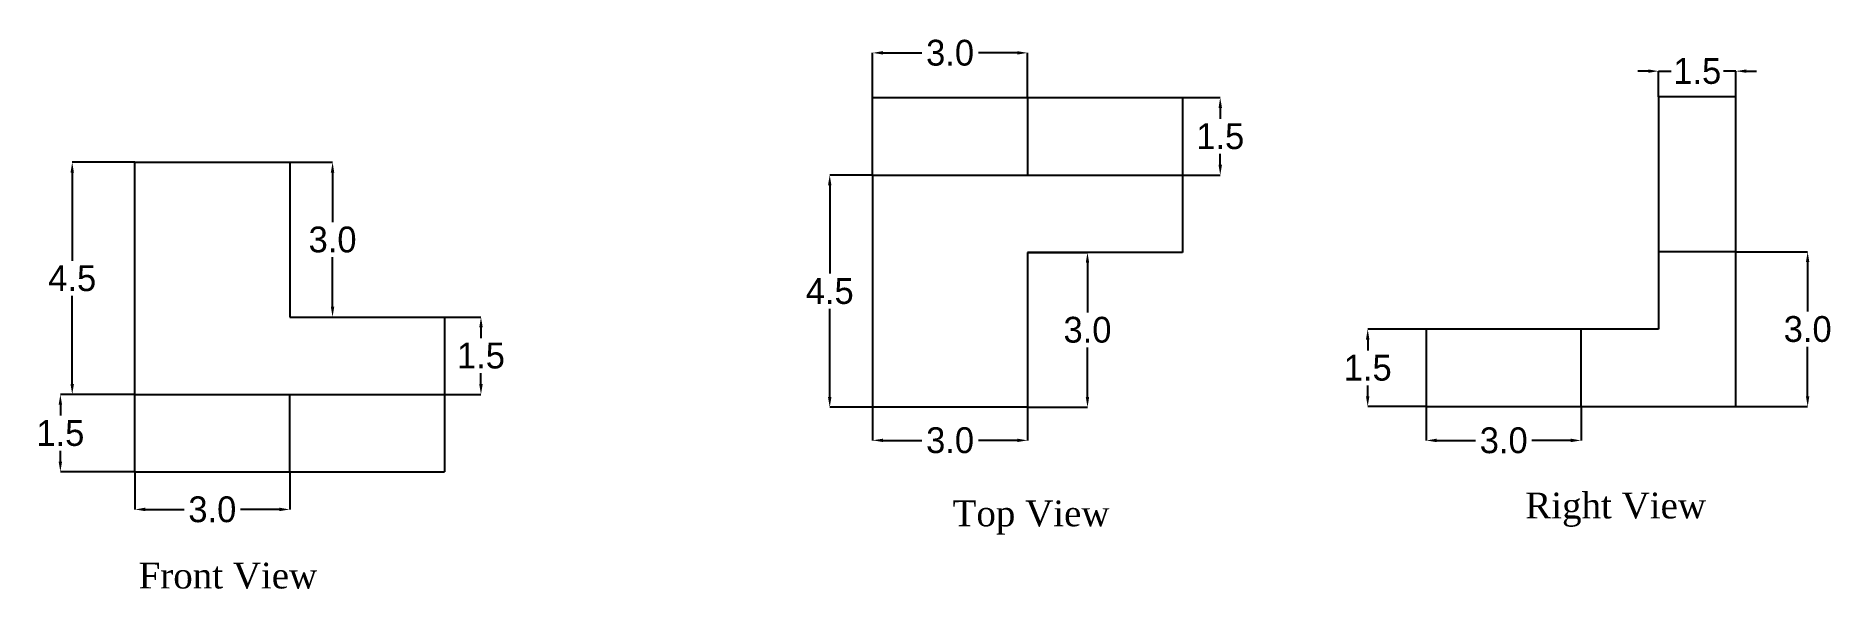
# Model space of a CAD drawing. Header units: centimetres. Extents: x 54.6 to 89.4, y 44 to 54.7.
import ezdxf

# ---------------------------------------------------------------- set-up
doc = ezdxf.new("R2010")
doc.units = ezdxf.units.CM
doc.dimstyles.new('ISO-25', dxfattribs={"dimtxt": 0.5, "dimasz": 0.2, "dimexe": 0, "dimexo": 0, "dimgap": 0.09, "dimtad": 0, "dimtih": 1, "dimtoh": 1, "dimdec": 1, "dimzin": 1, "dimdsep": 46, "dimtxsty": 'Standard', "dimcen": 1, "dimclrd": 5, "dimclre": 5, "dimclrt": 1, "dimadec": 1, "dimazin": 0, "dimtfac": 1, "dimtdec": 1, "dimtmove": 0, "dimatfit": 3, "dimfxl": 0, "dimtolj": 1, "dimarcsym": 0})

# ---------------------------------------------------------------- blocks, each defined once
blk = doc.blocks.new('*D8')
at = {"color": 5, "lineweight": -2}
for p, q in [((56.473, 52.251), (55.259, 52.251)), ((55.259, 52.051), (55.259, 50.341)), ((55.259, 47.951), (55.259, 49.661)), ((56.473, 47.751), (55.259, 47.751))]:
    blk.add_line(p, q, dxfattribs=at)
at = {"color": 5}
for points in [[(55.226, 52.051), (55.292, 52.051), (55.259, 52.251)], [(55.226, 47.951), (55.292, 47.951), (55.259, 47.751)]]:
    blk.add_solid(points, dxfattribs=at)
at = {"layer": 'Defpoints', "color": 0}
for p in [(55.259, 52.251), (56.473, 52.251), (56.473, 47.751)]:
    blk.add_point(p, dxfattribs=at)
at = {"color": 1, "insert": (55.259, 50.001), "char_height": 0.5, "attachment_point": 5}
blk.add_mtext('\\A1;4.5', dxfattribs=at)
blk = doc.blocks.new('*D10')
at = {"color": 5, "lineweight": -2}
for p, q in [((59.473, 52.251), (60.303, 52.251)), ((60.303, 52.051), (60.303, 51.091)), ((60.303, 49.451), (60.303, 50.411)), ((59.473, 49.251), (60.303, 49.251))]:
    blk.add_line(p, q, dxfattribs=at)
at = {"color": 5}
for points in [[(60.269, 52.051), (60.336, 52.051), (60.303, 52.251)], [(60.269, 49.451), (60.336, 49.451), (60.303, 49.251)]]:
    blk.add_solid(points, dxfattribs=at)
at = {"layer": 'Defpoints', "color": 0}
for p in [(59.473, 52.251), (59.473, 49.251), (60.303, 49.251)]:
    blk.add_point(p, dxfattribs=at)
at = {"color": 1, "insert": (60.303, 50.751), "char_height": 0.5, "attachment_point": 5}
blk.add_mtext('\\A1;3.0', dxfattribs=at)
blk = doc.blocks.new('*D11')
at = {"color": 5, "lineweight": -2}
for p, q in [((62.473, 49.251), (63.178, 49.251)), ((63.178, 49.051), (63.178, 48.841)), ((63.178, 47.951), (63.178, 48.161)), ((62.473, 47.751), (63.178, 47.751))]:
    blk.add_line(p, q, dxfattribs=at)
at = {"color": 5}
for points in [[(63.145, 49.051), (63.212, 49.051), (63.178, 49.251)], [(63.145, 47.951), (63.212, 47.951), (63.178, 47.751)]]:
    blk.add_solid(points, dxfattribs=at)
at = {"layer": 'Defpoints', "color": 0}
for p in [(62.473, 49.251), (62.473, 47.751), (63.178, 47.751)]:
    blk.add_point(p, dxfattribs=at)
at = {"color": 1, "insert": (63.178, 48.501), "char_height": 0.5, "attachment_point": 5}
blk.add_mtext('\\A1;1.5', dxfattribs=at)
blk = doc.blocks.new('*D16')
at = {"color": 5, "lineweight": -2}
for p, q in [((56.473, 47.751), (55.029, 47.751)), ((55.029, 47.551), (55.029, 47.341)), ((55.029, 46.451), (55.029, 46.661)), ((56.473, 46.251), (55.029, 46.251))]:
    blk.add_line(p, q, dxfattribs=at)
at = {"color": 5}
for points in [[(54.996, 47.551), (55.062, 47.551), (55.029, 47.751)], [(54.996, 46.451), (55.062, 46.451), (55.029, 46.251)]]:
    blk.add_solid(points, dxfattribs=at)
at = {"layer": 'Defpoints', "color": 0}
for p in [(56.473, 47.751), (55.029, 46.251), (56.473, 46.251)]:
    blk.add_point(p, dxfattribs=at)
at = {"color": 1, "insert": (55.029, 47.001), "char_height": 0.5, "attachment_point": 5}
blk.add_mtext('\\A1;1.5', dxfattribs=at)
blk = doc.blocks.new('*D17')
at = {"color": 5, "lineweight": -2}
for p, q in [((56.473, 46.251), (56.473, 45.523)), ((59.473, 46.251), (59.473, 45.523)), ((56.673, 45.523), (57.425, 45.523)), ((59.273, 45.523), (58.521, 45.523))]:
    blk.add_line(p, q, dxfattribs=at)
at = {"color": 5}
for points in [[(56.673, 45.557), (56.673, 45.49), (56.473, 45.523)], [(59.273, 45.557), (59.273, 45.49), (59.473, 45.523)]]:
    blk.add_solid(points, dxfattribs=at)
at = {"layer": 'Defpoints', "color": 0}
for p in [(56.473, 46.251), (59.473, 46.251), (59.473, 45.523)]:
    blk.add_point(p, dxfattribs=at)
at = {"color": 1, "insert": (57.973, 45.523), "char_height": 0.5, "attachment_point": 5}
blk.add_mtext('\\A1;3.0', dxfattribs=at)
blk = doc.blocks.new('*D18')
at = {"color": 5, "lineweight": -2}
for p, q in [((70.767, 47.502), (70.767, 46.862)), ((73.767, 47.502), (73.767, 46.862)), ((70.967, 46.862), (71.719, 46.862)), ((73.567, 46.862), (72.815, 46.862))]:
    blk.add_line(p, q, dxfattribs=at)
at = {"color": 5}
for points in [[(70.967, 46.895), (70.967, 46.829), (70.767, 46.862)], [(73.567, 46.895), (73.567, 46.829), (73.767, 46.862)]]:
    blk.add_solid(points, dxfattribs=at)
at = {"layer": 'Defpoints', "color": 0}
for p in [(70.767, 47.502), (73.767, 47.502), (73.767, 46.862)]:
    blk.add_point(p, dxfattribs=at)
at = {"color": 1, "insert": (72.267, 46.862), "char_height": 0.5, "attachment_point": 5}
blk.add_mtext('\\A1;3.0', dxfattribs=at)
blk = doc.blocks.new('*D19')
at = {"color": 5, "lineweight": -2}
for p, q in [((70.767, 52.002), (69.935, 52.002)), ((69.935, 51.802), (69.935, 50.092)), ((69.935, 47.702), (69.935, 49.412)), ((70.767, 47.502), (69.935, 47.502))]:
    blk.add_line(p, q, dxfattribs=at)
at = {"color": 5}
for points in [[(69.902, 51.802), (69.968, 51.802), (69.935, 52.002)], [(69.902, 47.702), (69.968, 47.702), (69.935, 47.502)]]:
    blk.add_solid(points, dxfattribs=at)
at = {"layer": 'Defpoints', "color": 0}
for p in [(69.935, 52.002), (70.767, 52.002), (70.767, 47.502)]:
    blk.add_point(p, dxfattribs=at)
at = {"color": 1, "insert": (69.935, 49.752), "char_height": 0.5, "attachment_point": 5}
blk.add_mtext('\\A1;4.5', dxfattribs=at)
blk = doc.blocks.new('*D20')
at = {"color": 5, "lineweight": -2}
for p, q in [((70.767, 53.502), (70.767, 54.37)), ((70.967, 54.37), (71.719, 54.37)), ((73.567, 54.37), (72.815, 54.37)), ((73.767, 53.502), (73.767, 54.37))]:
    blk.add_line(p, q, dxfattribs=at)
at = {"color": 5}
for points in [[(70.967, 54.404), (70.967, 54.337), (70.767, 54.37)], [(73.567, 54.404), (73.567, 54.337), (73.767, 54.37)]]:
    blk.add_solid(points, dxfattribs=at)
at = {"layer": 'Defpoints', "color": 0}
for p in [(73.767, 54.37), (70.767, 53.502), (73.767, 53.502)]:
    blk.add_point(p, dxfattribs=at)
at = {"color": 1, "insert": (72.267, 54.37), "char_height": 0.5, "attachment_point": 5}
blk.add_mtext('\\A1;3.0', dxfattribs=at)
blk = doc.blocks.new('*D22')
at = {"color": 5, "lineweight": -2}
for p, q in [((73.767, 50.502), (74.929, 50.502)), ((74.929, 50.302), (74.929, 49.342)), ((74.929, 47.702), (74.929, 48.662)), ((73.767, 47.502), (74.929, 47.502))]:
    blk.add_line(p, q, dxfattribs=at)
at = {"color": 5}
for points in [[(74.896, 50.302), (74.962, 50.302), (74.929, 50.502)], [(74.896, 47.702), (74.962, 47.702), (74.929, 47.502)]]:
    blk.add_solid(points, dxfattribs=at)
at = {"layer": 'Defpoints', "color": 0}
for p in [(73.767, 50.502), (73.767, 47.502), (74.929, 47.502)]:
    blk.add_point(p, dxfattribs=at)
at = {"color": 1, "insert": (74.929, 49.002), "char_height": 0.5, "attachment_point": 5}
blk.add_mtext('\\A1;3.0', dxfattribs=at)
blk = doc.blocks.new('*D23')
at = {"color": 5, "lineweight": -2}
for p, q in [((81.493, 47.516), (81.493, 46.86)), ((84.493, 47.516), (84.493, 46.86)), ((81.693, 46.86), (82.445, 46.86)), ((84.293, 46.86), (83.541, 46.86))]:
    blk.add_line(p, q, dxfattribs=at)
at = {"color": 5}
for points in [[(81.693, 46.894), (81.693, 46.827), (81.493, 46.86)], [(84.293, 46.894), (84.293, 46.827), (84.493, 46.86)]]:
    blk.add_solid(points, dxfattribs=at)
at = {"layer": 'Defpoints', "color": 0}
for p in [(81.493, 47.516), (84.493, 47.516), (84.493, 46.86)]:
    blk.add_point(p, dxfattribs=at)
at = {"color": 1, "insert": (82.993, 46.86), "char_height": 0.5, "attachment_point": 5}
blk.add_mtext('\\A1;3.0', dxfattribs=at)
blk = doc.blocks.new('*D27')
at = {"color": 5, "lineweight": -2}
for p, q in [((85.793, 54.016), (85.593, 54.016)), ((85.993, 53.516), (85.993, 54.016)), ((85.993, 54.016), (86.236, 54.016)), ((87.493, 54.016), (87.25, 54.016)), ((87.493, 53.516), (87.493, 54.016)), ((87.693, 54.016), (87.893, 54.016))]:
    blk.add_line(p, q, dxfattribs=at)
at = {"color": 5}
for points in [[(85.793, 54.049), (85.793, 53.983), (85.993, 54.016)], [(87.693, 54.049), (87.693, 53.983), (87.493, 54.016)]]:
    blk.add_solid(points, dxfattribs=at)
at = {"layer": 'Defpoints', "color": 0}
for p in [(85.993, 54.016), (85.993, 53.516), (87.493, 53.516)]:
    blk.add_point(p, dxfattribs=at)
at = {"color": 1, "insert": (86.743, 54.016), "char_height": 0.5, "attachment_point": 5}
blk.add_mtext('\\A1;1.5', dxfattribs=at)
blk = doc.blocks.new('*D28')
at = {"color": 5, "lineweight": -2}
for p, q in [((81.493, 49.016), (80.358, 49.016)), ((80.358, 48.816), (80.358, 48.606)), ((80.358, 47.716), (80.358, 47.926)), ((81.493, 47.516), (80.358, 47.516))]:
    blk.add_line(p, q, dxfattribs=at)
at = {"color": 5}
for points in [[(80.325, 48.816), (80.391, 48.816), (80.358, 49.016)], [(80.325, 47.716), (80.391, 47.716), (80.358, 47.516)]]:
    blk.add_solid(points, dxfattribs=at)
at = {"layer": 'Defpoints', "color": 0}
for p in [(81.493, 49.016), (80.358, 47.516), (81.493, 47.516)]:
    blk.add_point(p, dxfattribs=at)
at = {"color": 1, "insert": (80.358, 48.266), "char_height": 0.5, "attachment_point": 5}
blk.add_mtext('\\A1;1.5', dxfattribs=at)
blk = doc.blocks.new('*D29')
at = {"color": 5, "lineweight": -2}
for p, q in [((87.493, 50.516), (88.882, 50.516)), ((88.882, 50.316), (88.882, 49.356)), ((88.882, 47.716), (88.882, 48.676)), ((87.493, 47.516), (88.882, 47.516))]:
    blk.add_line(p, q, dxfattribs=at)
at = {"color": 5}
for points in [[(88.848, 50.316), (88.915, 50.316), (88.882, 50.516)], [(88.848, 47.716), (88.915, 47.716), (88.882, 47.516)]]:
    blk.add_solid(points, dxfattribs=at)
at = {"layer": 'Defpoints', "color": 0}
for p in [(87.493, 50.516), (87.493, 47.516), (88.882, 47.516)]:
    blk.add_point(p, dxfattribs=at)
at = {"color": 1, "insert": (88.882, 49.016), "char_height": 0.5, "attachment_point": 5}
blk.add_mtext('\\A1;3.0', dxfattribs=at)
blk = doc.blocks.new('*D31')
at = {"color": 5, "lineweight": -2}
for p, q in [((76.767, 53.502), (77.501, 53.502)), ((77.501, 53.302), (77.501, 53.092)), ((77.501, 52.202), (77.501, 52.412)), ((76.767, 52.002), (77.501, 52.002))]:
    blk.add_line(p, q, dxfattribs=at)
at = {"color": 5}
for points in [[(77.468, 53.302), (77.535, 53.302), (77.501, 53.502)], [(77.468, 52.202), (77.535, 52.202), (77.501, 52.002)]]:
    blk.add_solid(points, dxfattribs=at)
at = {"layer": 'Defpoints', "color": 0}
for p in [(76.767, 53.502), (76.767, 52.002), (77.501, 52.002)]:
    blk.add_point(p, dxfattribs=at)
at = {"color": 1, "insert": (77.501, 52.752), "char_height": 0.5, "attachment_point": 5}
blk.add_mtext('\\A1;1.5', dxfattribs=at)

msp = doc.modelspace()

# ---------------------------------------------------------------- linework, layer by layer
for p, q in [((70.767, 52.002), (70.767, 53.502)), ((70.767, 53.502), (73.767, 53.502)), ((73.767, 53.502), (76.767, 53.502)), ((73.767, 53.502), (73.767, 52.002)), ((76.767, 53.502), (76.767, 52.002)), ((87.493, 53.516), (85.993, 53.516)), ((85.993, 53.516), (85.993, 50.516)), ((87.493, 50.516), (87.493, 53.516)), ((56.473, 47.751), (56.473, 52.251)), ((56.473, 52.251), (59.473, 52.251)), ((59.473, 52.251), (59.473, 49.251)), ((70.767, 52.002), (70.767, 47.502)), ((70.767, 52.002), (76.767, 52.002)), ((76.767, 52.002), (76.767, 50.502)), ((76.767, 52.002), (76.767, 52.002)), ((76.767, 50.502), (73.767, 50.502)), ((73.767, 50.502), (73.767, 47.502)), ((85.993, 50.516), (85.993, 49.016)), ((87.493, 50.516), (85.993, 50.516)), ((85.993, 50.516), (85.993, 50.516)), ((87.493, 47.516), (87.493, 50.516)), ((59.473, 49.251), (62.473, 49.251)), ((62.473, 49.251), (62.473, 47.751)), ((84.493, 49.016), (81.493, 49.016)), ((81.493, 49.016), (81.493, 47.516)), ((85.993, 49.016), (84.493, 49.016)), ((84.493, 47.516), (84.493, 49.016)), ((56.473, 46.251), (56.473, 47.751)), ((56.473, 47.751), (59.473, 47.751)), ((59.473, 46.251), (59.473, 47.751)), ((59.473, 47.751), (62.473, 47.751)), ((62.473, 47.751), (62.473, 46.251)), ((73.767, 47.502), (70.767, 47.502)), ((81.493, 47.516), (84.493, 47.516)), ((84.493, 47.516), (87.493, 47.516)), ((56.473, 46.251), (59.473, 46.251)), ((59.473, 46.251), (62.473, 46.251))]:
    msp.add_line(p, q)

# ---------------------------------------------------------------- texts
at = {"char_height": 0.5}
for s, insert, width, attachment_point in [('\\pl2.5;{\\fTimes New Roman|b0|i0|c0|p18;\\C5;Top View}', (72.586, 45.366), 8.32185, 5), ('{\\fTimes New Roman|b0|i0|c0|p18;\\C5;Right View}', (85.162, 45.517), 5.77486, 5), ('{\\fTimes New Roman|b0|i0|c0|p18;\\C5;Front View}', (56.545, 44.492), 5.16963, 1)]:
    msp.add_mtext(s, dxfattribs=dict(at, insert=insert, width=width, attachment_point=attachment_point))

# ---------------------------------------------------------------- dimensions: what is measured, and where the dimension line sits
for base, p1, p2, picture, middle in [((73.767, 54.37), (70.767, 53.502), (73.767, 53.502), '*D20', (72.267, 54.37)), ((85.993, 54.016), (87.493, 53.516), (85.993, 53.516), '*D27', (86.743, 54.016)), ((73.767, 46.862), (70.767, 47.502), (73.767, 47.502), '*D18', (72.267, 46.862)), ((84.493, 46.86), (81.493, 47.516), (84.493, 47.516), '*D23', (82.993, 46.86)), ((59.473, 45.523), (56.473, 46.251), (59.473, 46.251), '*D17', (57.973, 45.523))]:
    dim = msp.add_linear_dim(base=base, p1=p1, p2=p2, dimstyle='ISO-25')
    dim.commit()
    dim.dimension.update_dxf_attribs({"geometry": picture, "text_midpoint": middle})
for base, p1, p2, picture, middle in [((77.501, 52.002), (76.767, 53.502), (76.767, 52.002), '*D31', (77.501, 52.752)), ((69.935, 52.002), (70.767, 47.502), (70.767, 52.002), '*D19', (69.935, 49.752)), ((88.882, 47.516), (87.493, 50.516), (87.493, 47.516), '*D29', (88.882, 49.016)), ((80.358, 47.516), (81.493, 49.016), (81.493, 47.516), '*D28', (80.358, 48.266)), ((55.029, 46.251), (56.473, 47.751), (56.473, 46.251), '*D16', (55.029, 47.001))]:
    dim = msp.add_linear_dim(base=base, p1=p1, p2=p2, angle=90, dimstyle='ISO-25')
    dim.commit()
    dim.dimension.update_dxf_attribs({"geometry": picture, "text_midpoint": middle})
for base, p1, p2, picture, middle in [((55.259, 52.251), (56.473, 47.751), (56.473, 52.251), '*D8', (55.259, 50.001)), ((60.303, 49.251), (59.473, 52.251), (59.473, 49.251), '*D10', (60.303, 50.751)), ((74.929, 47.502), (73.767, 50.502), (73.767, 47.502), '*D22', (74.929, 49.002)), ((63.178, 47.751), (62.473, 49.251), (62.473, 47.751), '*D11', (63.178, 48.501))]:
    dim = msp.add_linear_dim(base=base, p1=p1, p2=p2, angle=90, dimstyle='ISO-25')
    dim.commit()
    dim.dimension.update_dxf_attribs({"geometry": picture, "text_midpoint": middle, "dimtype": 160})

doc.saveas('drawing.dxf')
